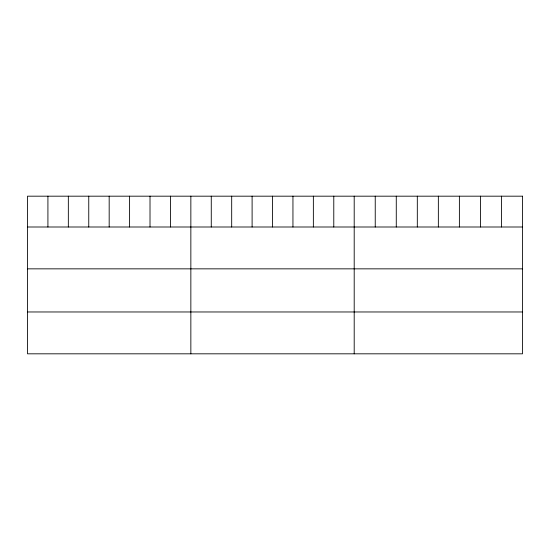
<?xml version="1.0" encoding="UTF-8"?>
<svg xmlns="http://www.w3.org/2000/svg" width="550" height="550" viewBox="0 0 550 550"><rect width="100%" height="100%" fill="white"/><g stroke="black" fill="none" stroke-linecap="round" stroke-linejoin="round"><path stroke-width="0.82" d="M27.5 226.999L522.5 226.999M27.5 268.847L522.5 268.847M27.5 311.967L522.5 311.967M501.462 196.178L501.462 226.999M480.425 196.178L480.425 226.999M459.388 196.178L459.388 226.999M438.35 196.178L438.35 226.999M417.312 196.178L417.312 226.999M396.275 196.178L396.275 226.999M375.237 196.178L375.237 226.999M354.2 196.178L354.2 353.822M333.781 196.178L333.781 226.999M313.363 196.178L313.363 226.999M292.944 196.178L292.944 226.999M272.525 196.178L272.525 226.999M252.106 196.178L252.106 226.999M231.688 196.178L231.688 226.999M211.269 196.178L211.269 226.999M190.85 196.178L190.85 353.822M170.431 196.178L170.431 226.999M150.012 196.178L150.012 226.999M129.594 196.178L129.594 226.999M109.175 196.178L109.175 226.999M88.756 196.178L88.756 226.999M68.338 196.178L68.338 226.999M47.919 196.178L47.919 226.999M522.5 196.178L27.5 196.178L27.5 353.822L522.5 353.822L522.5 196.178"/></g></svg>
